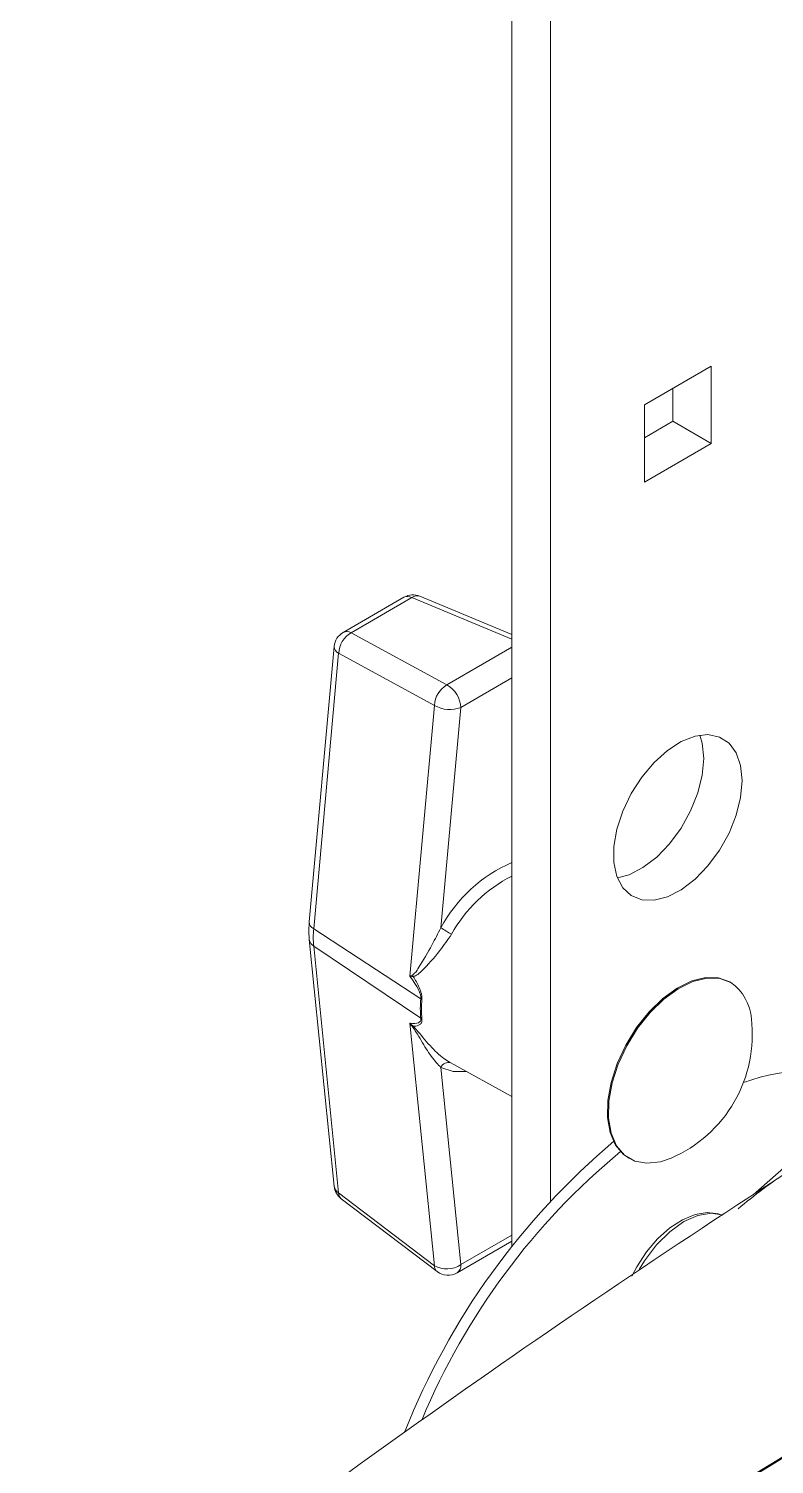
# Model space of a CAD drawing. Extents: x 2 to 136, y 1 to 99.
# Drawn here: x 8.18 to 10.764, y 13.353 to 18.327 of the extents above; entities that cross this region are included whole.
import ezdxf

# ---------------------------------------------------------------- set-up
doc = ezdxf.new("R2010")
doc.units = 0
doc.header["$MEASUREMENT"] = 0
doc.linetypes.add('SLD-Solid', pattern=[0])
doc.layers.add('OBJECT', color=7, linetype='CONTINUOUS')

msp = doc.modelspace()

# ---------------------------------------------------------------- linework, layer by layer
at = {"layer": 'OBJECT', "linetype": 'SLD-Solid', "lineweight": 15}
for p, q in [((9.8546, 14.1089), (9.8546, 19.8489)), ((9.9875, 14.263), (9.9875, 19.7722)), ((10.5454, 17.158), (10.3135, 17.0241)), ((10.5454, 16.8902), (10.5454, 17.158)), ((10.4125, 17.0812), (10.4125, 16.9669)), ((10.3135, 17.0241), (10.3135, 16.7563)), ((10.4125, 16.9669), (10.3135, 16.9098)), ((10.4125, 16.9669), (10.5454, 16.8902)), ((10.3135, 16.7563), (10.5454, 16.8902)), ((9.4802, 16.3568), (9.2695, 16.2352)), ((9.5076, 16.3558), (9.2969, 16.2341)), ((9.8546, 16.2115), (9.5076, 16.3558)), ((9.8546, 16.2277), (9.5355, 16.3604)), ((9.2969, 16.2341), (9.629, 16.0533)), ((9.2385, 16.1867), (9.152, 15.232)), ((9.629, 16.0533), (9.8546, 16.1836)), ((9.2538, 16.1631), (9.1673, 15.2084)), ((9.5859, 15.9824), (9.2538, 16.1631)), ((9.8546, 16.0773), (9.677, 15.9748)), ((9.5009, 15.0438), (9.5859, 15.9824)), ((9.677, 15.9748), (9.6079, 15.2118)), ((9.152, 15.1711), (9.2385, 14.3162)), ((9.1673, 15.2084), (9.5385, 14.9656)), ((9.1673, 15.1483), (9.5385, 14.8985)), ((9.1673, 15.1483), (9.2538, 14.2934)), ((10.6134, 15.0221), (10.6099, 15.0241)), ((9.5859, 14.0412), (9.5009, 14.8816)), ((9.6079, 14.7279), (9.677, 14.0448)), ((9.6402, 14.7451), (9.8546, 14.6274)), ((10.2579, 14.4144), (10.2614, 14.4124)), ((10.7972, 14.3803), (10.6909, 14.2869)), ((9.2538, 14.2934), (9.5859, 14.0412)), ((9.2629, 14.2728), (9.595, 14.0205)), ((9.6641, 14.0162), (9.8546, 14.1262)), ((9.677, 14.0448), (9.8546, 14.1473))]:
    msp.add_line(p, q, dxfattribs=at)
at = {"layer": 'OBJECT', "linetype": 'SLD-Solid', "lineweight": 15, "flags": 128}
for points in [[(10.6522, 15.7221), (10.647, 15.7744), (10.6316, 15.8182), (10.6068, 15.8515), (10.5737, 15.8728), (10.5338, 15.881), (10.489, 15.8757), (10.4415, 15.8573), (10.3934, 15.8265), (10.347, 15.7849), (10.3045, 15.7342), (10.2677, 15.677), (10.2386, 15.6159), (10.2184, 15.5538), (10.208, 15.4935), (10.208, 15.4379), (10.2184, 15.3895), (10.2386, 15.3507), (10.2677, 15.3233), (10.3045, 15.3085), (10.347, 15.307), (10.3934, 15.3189), (10.4415, 15.3436), (10.489, 15.3801), (10.5338, 15.4265), (10.5737, 15.4807), (10.6068, 15.5402), (10.6316, 15.6022), (10.647, 15.6638), (10.6522, 15.7221)], [(10.5058, 15.8792), (10.514, 15.8511), (10.5193, 15.7988)], [(10.5193, 15.7988), (10.514, 15.7405), (10.4987, 15.679), (10.4738, 15.617), (10.4407, 15.5575), (10.4009, 15.5032), (10.3561, 15.4568), (10.3086, 15.4204), (10.2605, 15.3956), (10.2202, 15.3846)], [(9.152, 15.232), (9.1505, 15.2007), (9.152, 15.1711)], [(10.6099, 15.0241), (10.5708, 15.0384), (10.5262, 15.0395), (10.4778, 15.0276), (10.4276, 15.003), (10.3776, 14.9668), (10.33, 14.9205), (10.2866, 14.8659), (10.2492, 14.8054), (10.2194, 14.7413), (10.1984, 14.6763), (10.187, 14.6131), (10.1857, 14.5542), (10.1946, 14.5021), (10.2133, 14.4589), (10.241, 14.4263), (10.2579, 14.4144)], [(10.6134, 15.0221), (10.5744, 15.0363), (10.5297, 15.0375), (10.4813, 15.0255), (10.4311, 15.0009), (10.3811, 14.9648), (10.3335, 14.9184), (10.2901, 14.8639), (10.2527, 14.8033), (10.2229, 14.7392), (10.2019, 14.6743), (10.1905, 14.611), (10.1892, 14.5522), (10.1981, 14.5), (10.2168, 14.4568), (10.2445, 14.4243), (10.2801, 14.4037), (10.3222, 14.396), (10.3689, 14.4014), (10.4057, 14.4139)], [(9.6971, 14.7139), (9.6505, 14.7145), (9.6079, 14.7279)], [(12.3877, 14.3513), (11.0829, 13.5559), (9.3932, 12.5257)], [(10.5827, 14.2156), (10.5707, 14.2208), (10.5315, 14.2251), (10.4897, 14.2183), (10.4457, 14.2006), (10.4014, 14.1721), (10.3591, 14.1342), (10.3206, 14.0887), (10.2874, 14.0377), (10.2705, 14.0052)], [(10.5807, 14.2174), (10.5453, 14.2227), (10.4991, 14.2154), (10.4503, 14.1938), (10.4015, 14.159), (10.3553, 14.113), (10.3141, 14.0582), (10.2959, 14.0278)]]:
    msp.add_lwpolyline(points, dxfattribs=at)
at = {"layer": 'OBJECT', "linetype": 'SLD-Solid', "lineweight": 15}
for centre, radius, start, end in [((9.5115, 16.3027), 0.0625, 67.4139, 119.9973), ((9.4929, 16.3307), 0.0291, 59.6535, 115.8951), ((9.5259, 16.3319), 0.0301, 71.5109, 127.4152), ((9.3007, 16.1811), 0.0625, 119.9973, 174.8229), ((9.3404, 16.1592), 0.0866, 120.1397, 177.3945), ((9.2822, 16.209), 0.0291, 59.6535, 115.8951), ((9.2655, 16.1875), 0.027, 181.6642, 244.4556), ((9.6725, 15.9784), 0.0866, 120.1388, 177.3951), ((9.5825, 15.971), 0.0946, 2.3086, 60.5796), ((9.6394, 16.0736), 0.1058, 239.6369, 290.8476), ((10.0645, 14.9621), 0.5205, 113.7903, 151.3284), ((10.0835, 14.943), 0.5033, 117.0567, 150.6851), ((9.1789, 15.2327), 0.027, 181.6636, 244.4563), ((9.1833, 15.1755), 0.0316, 188.025, 239.5662), ((9.4816, 15.1783), 0.3157, 174.5388, 185.4612), ((10.096, 15.9705), 0.9022, 237.2428, 239.9812), ((9.4687, 15.0332), 0.0446, 12.274, 20.3955), ((10.5184, 14.8857), 0.1662, 3.6859, 55.1427), ((9.8898, 14.932), 0.3529, 174.5389, 185.4611), ((9.5734, 15.0191), 0.0638, 236.8691, 240.8085), ((9.8937, 14.9298), 0.353, 174.5389, 185.4611), ((9.5672, 14.9412), 0.0515, 236.1032, 241.0032), ((10.2222, 14.8415), 0.4653, 330, 6.7785), ((9.4799, 14.8904), 0.0379, 323.8794, 328.7234), ((9.6341, 14.7163), 0.0287, 71.8461, 156.111), ((10.889, 14.0489), 0.6683, 69.1753, 110.3114), ((10.2222, 14.8415), 0.4653, 293.2269, 330), ((11.8423, 12.5317), 2.5372, 130.1132, 158.3775), ((11.7713, 12.5755), 2.4159, 129.6277, 157.2769), ((29.3245, -14.3631), 34.1772, 122.89567, 128.22024), ((9.3007, 14.3225), 0.0625, 185.7781, 232.7853), ((9.2698, 14.3207), 0.0316, 188.0633, 239.5656), ((9.2793, 14.2923), 0.0255, 177.4616, 230.0749), ((9.6285, 14.1168), 0.0868, 240.5691, 303.9459), ((9.6114, 14.0401), 0.0255, 177.4612, 230.0765), ((9.646, 14.0416), 0.0312, 305.3869, 5.9255), ((9.6328, 14.0703), 0.0625, 232.7853, 299.9973)]:
    msp.add_arc(centre, radius, start, end, dxfattribs=at)
for centre, major_axis, ratio, start_param, end_param in [((5.6204, 17.5281), (3.9146, -2.5729), 0.06531, 0.034915, 0.181816), ((5.6204, 17.5355), (3.9159, -2.6477), 0.050524, 6.178418, 6.325319)]:
    msp.add_ellipse(centre, major_axis=major_axis, ratio=ratio, start_param=start_param, end_param=end_param, dxfattribs=at)
for points, knots in [([(9.5106, 15.0487), (9.5132, 15.0508), (9.5214, 15.0575), (9.5423, 15.092), (9.5729, 15.1422), (9.5979, 15.192), (9.6079, 15.2118)], [0, 0, 0, 0, 0.064646, 0.203963, 0.682761, 1, 1, 1, 1]), ([(9.6447, 15.1894), (9.6315, 15.17), (9.5988, 15.122), (9.5563, 15.0766), (9.5269, 15.0479), (9.516, 15.044), (9.5123, 15.0427)], [0, 0, 0, 0, 0.316206, 0.785838, 0.927565, 1, 1, 1, 1]), ([(9.5009, 15.0438), (9.5009, 15.0438), (9.5039, 15.0454), (9.5073, 15.0471), (9.5106, 15.0487)], [0, 0, 0, 0, 0.023642, 1, 1, 1, 1]), ([(9.5123, 15.0427), (9.5085, 15.043), (9.5045, 15.0433), (9.501, 15.0438), (9.5009, 15.0438)], [0, 0, 0, 0, 0.976238, 1, 1, 1, 1]), ([(9.5123, 15.0427), (9.5197, 15.0305), (9.5309, 15.0119), (9.5393, 14.9885), (9.5423, 14.9742), (9.5423, 14.9679), (9.5422, 14.9634)], [0, 0, 0, 0, 0.495882, 0.76116, 0.830865, 1, 1, 1, 1]), ([(9.9322, 12.3504), (10.2772, 12.5932), (10.9673, 13.0786), (12.0083, 13.764), (13.0527, 14.4206), (13.7511, 14.8285), (14.1002, 15.0324)], [0, 0, 0, 0, 0.249572, 0.499144, 0.749572, 1, 1, 1, 1]), ([(14.1102, 15.0148), (13.9974, 14.9496), (13.6365, 14.7412), (13.018, 14.3709), (12.2551, 13.896), (11.4831, 13.395), (10.7121, 12.8763), (10.1995, 12.5145), (9.9433, 12.3336)], [0, 0, 0, 0, 0.080895, 0.258852, 0.443965, 0.629078, 0.814539, 1, 1, 1, 1]), ([(9.5009, 14.8816), (9.501, 14.8815), (9.5045, 14.8777), (9.5085, 14.8742), (9.5123, 14.8707)], [0, 0, 0, 0, 0.023762, 1, 1, 1, 1]), ([(9.5106, 14.868), (9.5073, 14.8724), (9.5039, 14.8768), (9.5009, 14.8815), (9.5009, 14.8816)], [0, 0, 0, 0, 0.976345, 1, 1, 1, 1]), ([(9.5422, 14.8962), (9.5422, 14.8926), (9.5422, 14.8833), (9.5332, 14.8733), (9.5218, 14.8709), (9.5134, 14.8707), (9.5123, 14.8707)], [0, 0, 0, 0, 0.169268, 0.444071, 0.927203, 1, 1, 1, 1]), ([(9.6079, 14.7279), (9.6027, 14.7335), (9.5863, 14.7509), (9.5558, 14.7918), (9.5324, 14.8356), (9.5144, 14.8623), (9.5106, 14.868)], [0, 0, 0, 0, 0.169973, 0.533451, 0.900123, 1, 1, 1, 1]), ([(9.5123, 14.8707), (9.5177, 14.8647), (9.5411, 14.8389), (9.5752, 14.7951), (9.6166, 14.7588), (9.6378, 14.7467), (9.6447, 14.7427)], [0, 0, 0, 0, 0.109036, 0.471893, 0.829046, 1, 1, 1, 1]), ([(10.6381, 14.2381), (10.6948, 14.2847), (10.7759, 14.3512), (10.8698, 14.3961), (10.898, 14.4097)], [0, 0, 0, 0, 0.699009, 1, 1, 1, 1]), ([(12.3947, 14.3509), (12.3877, 14.3466), (12.3524, 14.3251), (12.2042, 14.2348), (11.6115, 13.8734), (10.6486, 13.2864), (9.7986, 12.7682), (9.4002, 12.5253)], [0, 0, 0, 0, 0.007069, 0.035343, 0.14844, 0.600828, 1, 1, 1, 1]), ([(9.6324, 12.3912), (9.6395, 12.3955), (9.6749, 12.417), (9.8237, 12.507), (10.4185, 12.867), (11.385, 13.452), (12.2381, 13.9684), (12.638, 14.2104)], [0, 0, 0, 0, 0.007069, 0.035343, 0.14844, 0.600828, 1, 1, 1, 1])]:
    msp.add_open_spline(points, degree=3, knots=knots, dxfattribs=at)
msp.add_open_spline([(12.6483, 14.1929), (9.6428, 12.3737)], degree=1, dxfattribs=at)

doc.saveas('drawing.dxf')
